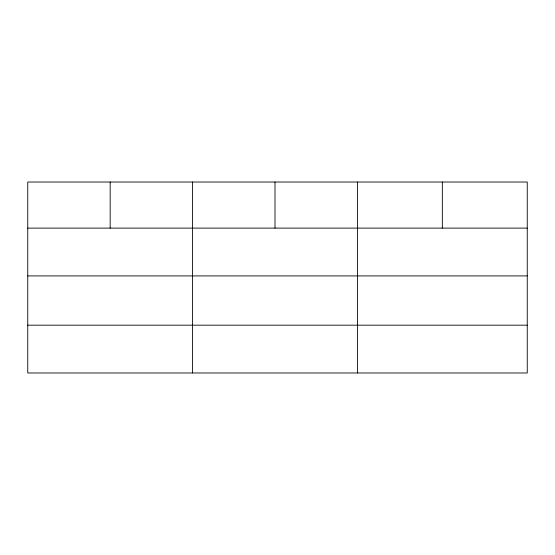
<?xml version="1.0" encoding="UTF-8"?>
<svg xmlns="http://www.w3.org/2000/svg" width="555" height="555" viewBox="0 0 555 555"><rect width="100%" height="100%" fill="white"/><g stroke="black" fill="none" stroke-linecap="round" stroke-linejoin="round"><path stroke-width="0.83" d="M527.25 275.918L527.25 182.019L27.75 182.019L27.75 372.981L527.25 372.981L527.25 275.918L27.75 275.918M27.75 228.112L527.25 228.112M27.75 325.175L527.25 325.175M442.335 182.019L442.335 228.112M357.42 182.019L357.42 372.981M275.002 182.019L275.002 228.112M192.585 182.019L192.585 372.981M110.168 182.019L110.168 228.112"/></g></svg>
